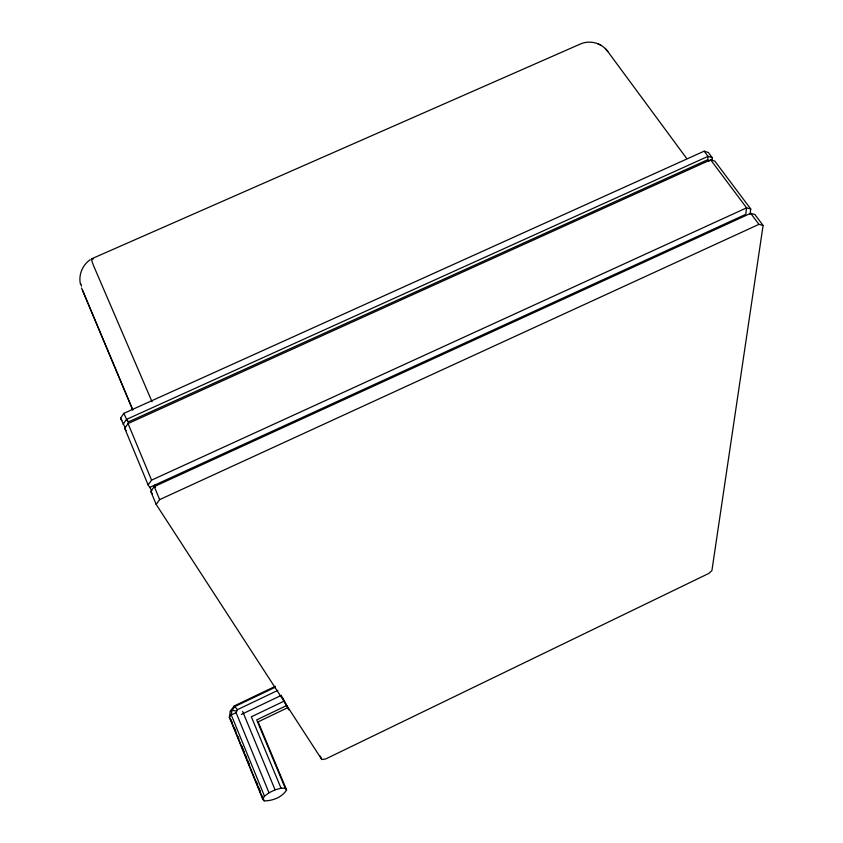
<?xml version="1.0" encoding="UTF-8"?>
<svg xmlns="http://www.w3.org/2000/svg" width="843" height="843" viewBox="0 0 843 843"><rect width="100%" height="100%" fill="white"/><g stroke="black" fill="none" stroke-linecap="round" stroke-linejoin="round"><path stroke-width="1.26" d="M709.037 161.434L707.751 159.696L708.036 156.355L704.158 151.171L123.816 413.365L120.549 418.212L125.164 427.654M712.008 160.286L712.24 157.662L708.362 152.488L704.158 151.171M750.059 214.227L750.755 209.011L714.832 161.129L710.638 159.822L128.052 423.555L124.753 428.392L148.115 484.925L151.835 490.7M763.094 225.471L711.903 570.658L708.689 573.482L325.651 758.974L321.815 759.522L156.166 504.388L150.781 491.374L154.248 486.601L750.681 213.321L754.843 214.47L763.094 225.471L758.932 224.354L750.681 213.321M282.468 697.635L287.758 707.667L258.137 721.861L286.588 789.965C282.089 797.267 272.531 800.987 264.165 800.85L262.721 799.143L264.481 796.192L269.012 792.778L236.114 712.725L237.441 709.669L277.821 690.385M262.721 799.143L229.338 717.267L230.318 711.081L234.27 705.918L275.292 686.339M123.067 424.314L126.355 419.466L708.036 156.355L712.24 157.662M148.115 484.925L151.571 480.141L746.582 207.852L750.755 209.011M156.166 504.388L159.664 499.614L758.932 224.354M229.338 717.267L231.245 714.885L236.114 712.725M90.296 259.676C82.488 264.881 78.336 274.966 80.433 284.144M269.012 792.778L275.081 789.838L281.035 788.173L285.24 788.226L286.588 789.965M284.112 701.123L251.33 716.803L281.035 788.173M286.441 705.644L256.693 719.89L285.24 788.226M275.271 687.256L234.87 706.539L231.962 710.343L230.318 711.081M241.319 714.464L281.383 695.317M149.706 487.391L745.739 214.354L746.582 207.852L710.638 159.822M707.751 159.696L127.967 422.09L123.816 413.365M91.929 258.675L580.542 43.952C589.995 39.779 601.986 43.046 607.856 51.602L686.645 158.442M236.377 711.06L231.962 710.343L231.245 714.885L264.481 796.192M597.634 43.625L600.964 45.237M605.4 48.694L607.856 51.602M237.441 709.669L234.27 705.918L235.028 706.919M288.78 709.922L281.667 696.255M150.781 491.374L152.362 493.829M124.753 428.392L126.155 430.625M120.549 418.212L121.94 420.436M126.777 419.277L128.399 421.9M320.308 756.066L321.815 759.522M152.025 401.721L94.153 267.062A24.595 2.95 60.8 0 1 93.215 259.128M82.393 289.929L132.604 409.487M81.529 288.011L132.815 410.13M154.712 485.094L155.597 487.243M128.052 423.555L151.571 480.141M154.248 486.601L159.664 499.614M242.636 711.397L275.081 789.838M232.362 722.894L230.107 718.257L263.448 799.996M234.354 727.762L235.85 731.418M237.831 736.287L238.822 738.731M241.804 746.034L244.291 752.125M245.281 754.559L246.778 758.215M247.768 760.649L249.265 764.306M256.219 781.356L257.705 785.012M258.706 787.446L260.192 791.103M262.184 795.971L264.165 800.85M81.381 286.209A24.205 18.746 -21.5 0 1 81.244 284.249"/></g></svg>
